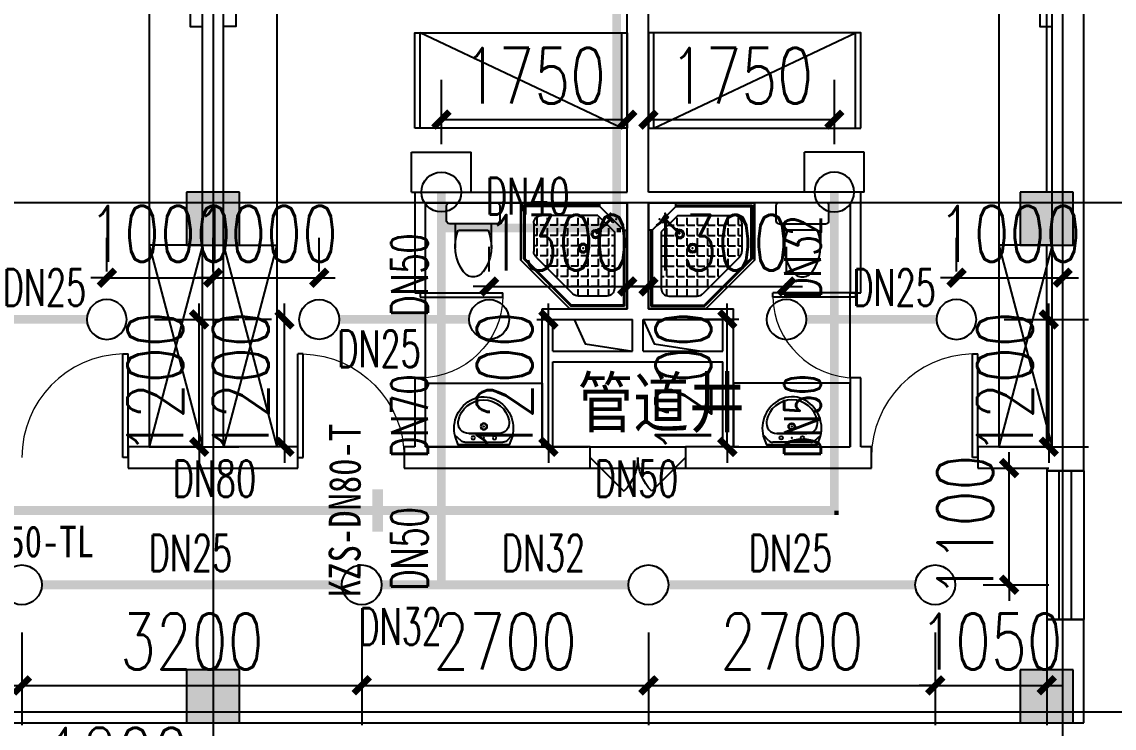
# Model space of a CAD drawing. Extents: x 0 to 2838408, y -923048 to 203859.
# Drawn here: x 2778163 to 2788448, y -481008 to -474355 of the extents above; entities that cross this region are included whole.
import ezdxf
from ezdxf.enums import TextEntityAlignment as Align

# ---------------------------------------------------------------- set-up
doc = ezdxf.new("R2010")
doc.units = 0
doc.header["$LTSCALE"] = 1000
for name, color, linetype in [('A-Fixt', 81, 'Continuous'), ('CLAYER', 7, 'Continuous'), ('COLUMN', 9, 'Continuous'), ('DIM_喷淋', 3, 'Continuous'), ('DOOR_FIRE', 4, 'Continuous'), ('DOTE', 8, 'Continuous'), ('EQUIP_喷头', 7, 'Continuous'), ('fur', 253, 'Continuous'), ('PIPE-喷淋', 6, 'Continuous'), ('PUB_HATCH', 8, 'Continuous'), ('TEXT_喷淋', 7, 'Continuous'), ('TWT_DIM', 3, 'Continuous'), ('WALL', 9, 'Continuous'), ('WINDOW', 4, 'Continuous'), ('XREF', 8, 'Continuous'), ('抗震支吊架', 2, 'Continuous'), ('洁具', 213, 'Continuous'), ('配景', 3, 'Continuous')]:
    doc.layers.add(name, color=color, linetype=linetype)
doc.styles.add('_TCH_DIM_T3', font='SIMPLEX', dxfattribs={"width": 0.75, "bigfont": 'HZTXT'})
doc.styles.add('_TWT_PIPEDN', font='SIMPLEX', dxfattribs={"width": 0.8, "height": 2.3, "bigfont": 'HZTXT'})
doc.styles.add('kzcad', font='', dxfattribs={"width": 0.8})
doc.styles.get("Standard").update_dxf_attribs({"font": 'geniso.shx', "bigfont": 'hztxt.shx'})
doc.styles.get('kzcad').set_extended_font_data('SimSun')
doc.dimstyles.new('_TWT_ARCH&&150', dxfattribs={"dimtxt": 525, "dimasz": 150, "dimexe": 375, "dimexo": 450, "dimgap": 150, "dimtad": 1, "dimdec": 0, "dimzin": 0, "dimdsep": 46, "dimtxsty": '_TCH_DIM_T3', "dimblk": 'ARCHTICK', "dimcen": 0.09, "dimclrt": 7, "dimazin": 2, "dimtfac": 1, "dimtdec": 0, "dimtix": 1, "dimtmove": 2, "dimatfit": 3, "dimfxl": 1, "dimtolj": 1, "dimtzin": 0, "dimarcsym": 0})

# ---------------------------------------------------------------- blocks, each defined once
blk = doc.blocks.new('1F平面-CAD导入_dwg_Drawing4_t3_dwg_$plan$00001613-474159-1F-927810-1F')
at = {"layer": '洁具'}
for p, q in [((-30, 250), (-170, 250)), ((-200, 170), (-430, 170)), ((-260, -140), (-260, 140)), ((-200, -170), (-200, -220)), ((-170, -250), (-30, -250))]:
    blk.add_line(p, q, dxfattribs=at)
for points in [[(-200, 220), (-200, 170), (-200, -170), (-430, -170)], [(0, -220), (0, 220)]]:
    blk.add_lwpolyline(points, dxfattribs=at)
for centre, radius, start, end in [((-170, 220), 30, 90, 180), ((-30, 220), 30, 0, 90), ((-413, -227), 398, 67.4505, 126.6381), ((-590, 0), 110, 123.4509, 236.5491), ((-413, 227), 398, 233.3619, 292.5495), ((-170, -220), 30, 180, 270), ((-30, -220), 30, 270, 0)]:
    blk.add_arc(centre, radius, start, end, dxfattribs=at)
blk = doc.blocks.new('$lvtry$00000169')
at = {"color": 0}
for p, q in [((259, -36), (259, 0)), ((259, -36), (36, -259)), ((259, -24), (976, -24)), ((259, -36), (964, -36)), ((964, -36), (976, -24)), ((964, -36), (964, -525)), ((976, -24), (976, -530)), ((276, -120), (120, -276)), ((144, -151), (291, -298)), ((151, -144), (298, -291)), ((270, -213), (270, -143)), ((276, -120), (808, -120)), ((366, -213), (366, -143)), ((462, -213), (462, -143)), ((558, -213), (558, -143)), ((655, -213), (655, -143)), ((751, -213), (751, -143)), ((847, -213), (847, -143)), ((880, -192), (880, -460)), ((36, -259), (0, -259)), ((24, -259), (24, -976)), ((36, -259), (36, -964)), ((120, -276), (120, -808)), ((173, -309), (173, -239)), ((183, -213), (205, -213)), ((220, -213), (243, -213)), ((270, -213), (340, -213)), ((270, -263), (270, -239)), ((366, -213), (436, -213)), ((366, -309), (366, -239)), ((462, -213), (532, -213)), ((462, -309), (462, -239)), ((558, -213), (628, -213)), ((558, -309), (558, -239)), ((655, -213), (725, -213)), ((655, -309), (655, -239)), ((751, -213), (821, -213)), ((751, -309), (751, -239)), ((847, -213), (880, -213)), ((847, -309), (847, -239)), ((120, -309), (147, -309)), ((120, -405), (147, -405)), ((173, -309), (243, -309)), ((173, -405), (173, -335)), ((173, -405), (243, -405)), ((270, -405), (270, -335)), ((270, -405), (340, -405)), ((334, -309), (340, -309)), ((366, -309), (436, -309)), ((366, -405), (366, -335)), ((366, -405), (379, -405)), ((462, -309), (532, -309)), ((462, -405), (462, -335)), ((462, -405), (532, -405)), ((558, -309), (628, -309)), ((558, -405), (558, -335)), ((558, -405), (628, -405)), ((655, -309), (725, -309)), ((655, -405), (655, -335)), ((655, -405), (725, -405)), ((751, -309), (821, -309)), ((751, -405), (751, -335)), ((751, -405), (821, -405)), ((847, -309), (880, -309)), ((847, -405), (847, -335)), ((847, -405), (880, -405)), ((120, -501), (147, -501)), ((173, -501), (173, -431)), ((173, -501), (243, -501)), ((270, -501), (270, -431)), ((270, -501), (340, -501)), ((366, -501), (366, -431)), ((366, -501), (436, -501)), ((462, -501), (462, -431)), ((462, -501), (532, -501)), ((859, -511), (511, -859)), ((558, -501), (558, -431)), ((558, -501), (628, -501)), ((655, -501), (655, -431)), ((655, -501), (725, -501)), ((751, -501), (751, -431)), ((751, -501), (821, -501)), ((847, -501), (847, -431)), ((847, -501), (867, -501)), ((120, -598), (147, -598)), ((173, -598), (173, -528)), ((173, -598), (243, -598)), ((270, -598), (270, -528)), ((270, -598), (340, -598)), ((366, -598), (366, -528)), ((366, -598), (436, -598)), ((462, -598), (462, -528)), ((462, -598), (532, -598)), ((964, -525), (525, -964)), ((976, -530), (530, -976)), ((558, -598), (558, -528)), ((558, -598), (628, -598)), ((655, -598), (655, -528)), ((655, -598), (725, -598)), ((751, -598), (751, -528)), ((751, -598), (773, -598)), ((964, -525), (976, -530)), ((120, -694), (147, -694)), ((173, -694), (173, -624)), ((173, -694), (243, -694)), ((270, -694), (270, -624)), ((270, -694), (340, -694)), ((366, -694), (366, -624)), ((366, -694), (436, -694)), ((462, -694), (462, -624)), ((462, -694), (532, -694)), ((558, -694), (558, -624)), ((558, -694), (628, -694)), ((655, -694), (655, -624)), ((655, -694), (676, -694)), ((120, -790), (147, -790)), ((173, -790), (173, -720)), ((173, -790), (243, -790)), ((173, -878), (173, -816)), ((270, -790), (270, -720)), ((270, -790), (340, -790)), ((270, -880), (270, -816)), ((366, -790), (366, -720)), ((366, -790), (436, -790)), ((366, -880), (366, -816)), ((462, -790), (462, -720)), ((462, -790), (532, -790)), ((462, -880), (462, -816)), ((558, -790), (558, -720)), ((558, -790), (580, -790)), ((192, -880), (460, -880)), ((36, -964), (24, -976)), ((24, -976), (530, -976)), ((36, -964), (525, -964)), ((525, -964), (530, -976))]:
    blk.add_line(p, q, dxfattribs=at)
blk.add_lwpolyline([(0, 0), (0, -1000), (540, -1000), (1000, -540), (1000, 0)], close=True)
for points in [[(0, 0), (0, -1000)], [(0, 0), (1000, 0)], [(1000, 0), (1000, -540)], [(136, -190), (148, -178), (132, -162), (121, -174)], [(190, -136), (178, -148), (162, -132), (174, -121)], [(1000, -540), (540, -1000)], [(0, -1000), (540, -1000)]]:
    blk.add_lwpolyline(points, close=True, dxfattribs=at)
for radius in [43.8, 31.1]:
    blk.add_circle((416, -428), radius, dxfattribs=at)
for centre, radius, start, end in [((808, -192), 72, 0, 90), ((296, -296), 40.6, 142.583, 128.4197), ((296, -296), 28.6, 145.828, 125.6599), ((808, -460), 72, 315, 0), ((192, -808), 72, 180, 270), ((460, -808), 72, 270, 315)]:
    blk.add_arc(centre, radius, start, end, dxfattribs=at)
for p in [(156, -102, 0), (103, -156, 0), (416, -428, 0)]:
    blk.add_point(p, dxfattribs=at)
blk = doc.blocks.new('$lvtry$00000178')
at = {"color": 0}
for p, q in [((-238, 0), (238, 0)), ((-214, -36), (-272, -91)), ((-180, -23), (180, -23)), ((216, -37), (268, -91)), ((-142, -105), (140, -105)), ((140, -105), (-142, -105))]:
    blk.add_line(p, q, dxfattribs=at)
blk.add_lwpolyline([(-104, -430, 0.224698), (110, -425, 0.348046), (269, -79), (239, 0), (-241, 0), (-271, -79, 0.356844)], format="xyb", close=True, dxfattribs=at)
for centre, radius in [((-100, -65), 16.3), ((100, -65), 16.3), ((1, -172), 31.6)]:
    blk.add_circle(centre, radius, dxfattribs=at)
at = {"color": 0, "lineweight": 13}
blk.add_circle((1, -172), 23, dxfattribs=at)
at = {"color": 0}
for centre, radius, start, end in [((-180, -73), 50, 90, 133.181), ((180, -73), 50, 44.5607, 90), ((-142, -205), 100, 90, 190.5602), ((140, -205), 100, 349.4398, 90), ((-1, -179), 243, 190.5602, 349.4398)]:
    blk.add_arc(centre, radius, start, end, dxfattribs=at)
for p in [(0, -65), (1, -172)]:
    blk.add_point(p, dxfattribs=at)
blk = doc.blocks.new('A$C70365C93')
at = {"layer": '洁具'}
blk.add_lwpolyline([(-1900, 2300), (-1900, 1700), (-800, 1700), (-800, 2300)], close=True, dxfattribs=at)
blk.add_blockref('$lvtry$00000178', (-1350, 2280), dxfattribs=at)
at = {"layer": '洁具', "rotation": 180}
blk.add_blockref('$lvtry$00000169', (0, 0), dxfattribs=at)
at = {"layer": '洁具', "extrusion": (0, 0, -1), "xscale": -1, "zscale": -1, "rotation": 90}
blk.add_blockref('1F平面-CAD导入_dwg_Drawing4_t3_dwg_$plan$00001613-474159-1F-927810-1F', (1450, 0), dxfattribs=at)
blk = doc.blocks.new('单人床')
at = {"layer": 'A-Fixt'}
for p, q in [((47774, 13973), (48674, 13973)), ((47774, 12073), (48674, 13973)), ((47774, 12073), (48674, 12073))]:
    blk.add_line(p, q, dxfattribs=at)
blk.add_lwpolyline([(47774, 14023), (48674, 14023), (48674, 12023), (47774, 12023), (47774, 14023)], dxfattribs=at)
blk = doc.blocks.new('CH_AP01')
for p, q in [((-311, 17), (-275, 0)), ((-275, 0), (275, 0)), ((275, 0), (311, 17))]:
    blk.add_line(p, q)
for centre, radius, start, end in [((0, -579), 1213, 74.7104, 105.2896), ((-307, 555), 37.8, 100.1859, 202.8359), ((-1658, 202), 1360, 352.1659, 14.4283), ((-824, 250), 563, 335.5038, 31.0903), ((0, -579), 1173, 75.0287, 104.9713), ((0, -1278), 1857, 80.611, 99.389), ((-824, 250), 603, 335.5038, 30.2691), ((824, 250), 603, 149.7309, 204.4962), ((824, 250), 563, 148.9097, 204.4962), ((1658, 202), 1360, 165.5717, 187.8341), ((307, 555), 37.8, 337.1641, 79.8141), ((0, -579), 1093, 75.8767, 104.1233)]:
    blk.add_arc(centre, radius, start, end)
blk = doc.blocks.new('A$C61295E98')
at = {"color": 3}
for p, q in [((544, 598), (0, 598)), ((0, 598), (0, 0)), ((161, 598), (161, 0)), ((170, 0), (170, 598)), ((603, 572), (603, 26)), ((624, 518), (624, 80)), ((544, 0), (0, 0))]:
    blk.add_line(p, q, dxfattribs=at)
for points in [[(82, 540), (75, 540), (75, 577), (82, 577)], [(82, 453), (75, 453), (75, 490), (82, 490)], [(82, 353), (75, 353), (75, 389), (82, 389)]]:
    blk.add_lwpolyline(points, close=True, dxfattribs=at)
for centre in [(74, 250), (74, 164), (74, 71)]:
    blk.add_circle(centre, 15.7, dxfattribs=at)
for centre, start, end in [((544, 518), 360, 90), ((544, 80), 270, 0)]:
    blk.add_arc(centre, 80, start, end, dxfattribs=at)
blk = doc.blocks.new('宿舍')
at = {"layer": 'A-Fixt'}
for p, q in [((47854, 13802), (48354, 15702)), ((48354, 13802), (47854, 15702)), ((47854, 13802), (48354, 13802))]:
    blk.add_line(p, q, dxfattribs=at)
for points in [[(47854, 8602), (48354, 8602), (48354, 15702), (47854, 15702)], [(47854, 10676), (47970, 10676), (47970, 11743), (47854, 11743)]]:
    blk.add_lwpolyline(points, close=True, dxfattribs=at)
at = {"xscale": -1, "rotation": 90}
for p in [(63677, 60475), (63677, 58775)]:
    blk.add_blockref('单人床', p, dxfattribs=at)
at = {"layer": 'A-Fixt', "xscale": -1, "rotation": 180}
for p in [(50002, 9140), (51117, 9140)]:
    blk.add_blockref('CH_AP01', p, dxfattribs=at)
at = {"layer": '配景', "color": 252}
blk.add_blockref('A$C61295E98', (47854, 7097), dxfattribs=at)
blk = doc.blocks.new('$DorLib2D$00000116')
at = {"color": 0}
for p, q in [((-0.5, 0), (-0.146, 0.354)), ((0.5, 0), (0.146, 0.354))]:
    blk.add_line(p, q, dxfattribs=at)
for centre, start, end in [((-0.5, 0), 0, 45), ((0.5, 0), 135, 180)]:
    blk.add_arc(centre, 0.5, start, end, dxfattribs=at)
blk = doc.blocks.new('$DorLib2D$00000001')
for p, q in [((0.45, 0.975), (0.5, 0.975)), ((0.45, 0), (0.45, 0.975)), ((0.5, 0), (0.5, 0.975)), ((0.5, 0), (0.45, 0))]:
    blk.add_line(p, q)
at = {"lineweight": 13}
blk.add_arc((0.475, 0), 0.975, 91.4693, 180, dxfattribs=at)
blk = doc.blocks.new('$WINLIB2D$00000001')
at = {"color": 0}
for points in [[(-0.5, 0.5), (-0.5, -0.5)], [(-0.5, 0.5), (0.5, 0.5)], [(0.5, -0.5), (0.5, 0.5)], [(0.5, 0.1667), (-0.5, 0.1667)], [(0.5, -0.1667), (-0.5, -0.1667)], [(-0.5, -0.5), (0.5, -0.5)]]:
    blk.add_lwpolyline(points, dxfattribs=at)
blk = doc.blocks.new('3F1')
at = {"layer": 'PUB_HATCH'}
for points in [[(2443666.7, -475958.3), (2443666.7, -476458.3), (2444166.7, -476458.3), (2444166.7, -475958.3)], [(2451516.7, -475958.3), (2451516.7, -476458.3), (2452016.7, -476458.3), (2452016.7, -475958.3)], [(2443666.7, -480458.3), (2443666.7, -480958.3), (2444166.7, -480958.3), (2444166.7, -480458.3)], [(2451516.7, -480458.3), (2451516.7, -480958.3), (2452016.7, -480958.3), (2452016.7, -480458.3)]]:
    blk.add_hatch(color=256, dxfattribs=at).paths.add_polyline_path(points)
for points in [[(2447316.7, -477158.3), (2447420.3, -477388.5), (2447866.7, -477458.3)], [(2447966.7, -477158.3), (2448070.3, -477388.5), (2448516.7, -477458.3)]]:
    blk.add_lwpolyline(points)
at = {"layer": 'COLUMN'}
for p, q in [((2443666.7, -475958.3), (2443666.7, -476458.3)), ((2444166.7, -475958.3), (2443666.7, -475958.3)), ((2444166.7, -476458.3), (2444166.7, -475958.3)), ((2451516.7, -475958.3), (2451516.7, -476458.3)), ((2452016.7, -475958.3), (2451516.7, -475958.3)), ((2452016.7, -476458.3), (2452016.7, -475958.3)), ((2443666.7, -476458.3), (2444166.7, -476458.3)), ((2451516.7, -476458.3), (2452016.7, -476458.3)), ((2443666.7, -480458.3), (2443666.7, -480958.3)), ((2444166.7, -480458.3), (2443666.7, -480458.3)), ((2444166.7, -480958.3), (2444166.7, -480458.3)), ((2451516.7, -480458.3), (2451516.7, -480958.3)), ((2452016.7, -480458.3), (2451516.7, -480458.3)), ((2452016.7, -480958.3), (2452016.7, -480458.3)), ((2443666.7, -480958.3), (2444166.7, -480958.3)), ((2451516.7, -480958.3), (2452016.7, -480958.3))]:
    blk.add_line(p, q, dxfattribs=at)
at = {"layer": 'DOOR_FIRE'}
for p, q in [((2447466.7, -478358.3), (2448366.7, -478358.3)), ((2447466.7, -478558.3), (2448366.7, -478558.3))]:
    blk.add_line(p, q, dxfattribs=at)
at = {"layer": 'DOTE'}
for p, q in [((2443916.7, -467258.3), (2443916.7, -550458.3)), ((2451916.7, -467258.3), (2451916.7, -550458.3)), ((2453916.7, -476058.3), (2343216.7, -476058.3)), ((2453916.7, -480858.3), (2343216.7, -480858.3))]:
    blk.add_line(p, q, dxfattribs=at)
at = {"layer": 'fur'}
blk.add_line((2440116.7, -480958.3), (2451516.7, -480958.3), dxfattribs=at)
at = {"layer": 'WALL'}
for p, q in [((2452116.7, -476208.3), (2452116.7, -470858.3)), ((2447816.7, -475958.3), (2447816.7, -471008.3)), ((2448016.7, -475958.3), (2448016.7, -471008.3)), ((2443816.7, -475958.3), (2443816.7, -471258.3)), ((2444016.7, -475958.3), (2444016.7, -471258.3)), ((2451766.7, -475958.3), (2451766.7, -471258.3)), ((2445816.7, -475958.3), (2447816.7, -475958.3)), ((2445816.7, -475958.3), (2445816.7, -476908.3)), ((2450016.7, -475958.3), (2448016.7, -475958.3)), ((2450016.7, -476908.3), (2450016.7, -475958.3)), ((2445916.7, -476058.3), (2447816.7, -476058.3)), ((2445916.7, -476908.3), (2445916.7, -476058.3)), ((2447816.7, -477058.3), (2447816.7, -476058.3)), ((2448016.7, -477058.3), (2448016.7, -476058.3)), ((2449916.7, -476058.3), (2448016.7, -476058.3)), ((2449916.7, -476058.3), (2449916.7, -476908.3)), ((2452116.7, -478458.3), (2452116.7, -476208.3)), ((2443816.7, -478358.3), (2443816.7, -476458.3)), ((2444016.7, -478358.3), (2444016.7, -476458.3)), ((2451766.7, -478358.3), (2451766.7, -476458.3)), ((2445816.7, -476908.3), (2445916.7, -476908.3)), ((2449916.7, -476908.3), (2450016.7, -476908.3)), ((2447016.7, -477058.3), (2447816.7, -477058.3)), ((2447016.7, -477558.3), (2447016.7, -477058.3)), ((2448016.7, -477058.3), (2448816.7, -477058.3)), ((2448816.7, -477558.3), (2448816.7, -477058.3)), ((2447116.7, -477158.3), (2447866.7, -477158.3)), ((2447116.7, -477458.3), (2447116.7, -477158.3)), ((2447866.7, -477458.3), (2447866.7, -477158.3)), ((2447966.7, -477158.3), (2448716.7, -477158.3)), ((2447966.7, -477458.3), (2447966.7, -477158.3)), ((2448716.7, -477458.3), (2448716.7, -477158.3)), ((2447116.7, -477458.3), (2447866.7, -477458.3)), ((2447966.7, -477458.3), (2448716.7, -477458.3)), ((2447016.7, -478358.3), (2447016.7, -477558.3)), ((2447116.7, -477558.3), (2447916.7, -477558.3)), ((2447116.7, -478358.3), (2447116.7, -477558.3)), ((2447916.7, -477558.3), (2448716.7, -477558.3)), ((2448716.7, -478358.3), (2448716.7, -477558.3)), ((2448816.7, -478358.3), (2448816.7, -477558.3)), ((2445916.7, -477708.3), (2445816.7, -477708.3)), ((2445816.7, -477708.3), (2445816.7, -478358.3)), ((2445916.7, -478358.3), (2445916.7, -477708.3)), ((2450016.7, -477708.3), (2449916.7, -477708.3)), ((2449916.7, -477708.3), (2449916.7, -478358.3)), ((2450016.7, -478358.3), (2450016.7, -477708.3)), ((2443816.7, -478358.3), (2443116.7, -478358.3)), ((2443116.7, -478358.3), (2443116.7, -478558.3)), ((2444716.7, -478358.3), (2444016.7, -478358.3)), ((2444716.7, -478558.3), (2444716.7, -478358.3)), ((2445816.7, -478358.3), (2445716.7, -478358.3)), ((2445716.7, -478358.3), (2445716.7, -478558.3)), ((2445916.7, -478358.3), (2447016.7, -478358.3)), ((2447466.7, -478358.3), (2447116.7, -478358.3)), ((2447466.7, -478558.3), (2447466.7, -478358.3)), ((2448716.7, -478358.3), (2448366.7, -478358.3)), ((2448366.7, -478358.3), (2448366.7, -478558.3)), ((2448816.7, -478358.3), (2449916.7, -478358.3)), ((2450116.7, -478358.3), (2450016.7, -478358.3)), ((2450116.7, -478558.3), (2450116.7, -478358.3)), ((2451766.7, -478358.3), (2451116.7, -478358.3)), ((2451116.7, -478358.3), (2451116.7, -478558.3)), ((2452116.7, -478583.3), (2452116.7, -478458.3)), ((2443116.7, -478558.3), (2443916.7, -478558.3)), ((2443916.7, -478558.3), (2444716.7, -478558.3)), ((2445716.7, -478558.3), (2445816.7, -478558.3)), ((2445816.7, -478558.3), (2447016.7, -478558.3)), ((2447016.7, -478558.3), (2447466.7, -478558.3)), ((2448366.7, -478558.3), (2448816.7, -478558.3)), ((2448816.7, -478558.3), (2450016.7, -478558.3)), ((2450016.7, -478558.3), (2450116.7, -478558.3)), ((2451116.7, -478558.3), (2451766.7, -478558.3)), ((2451766.7, -478558.3), (2451766.7, -478583.3)), ((2451766.7, -478583.3), (2452116.7, -478583.3)), ((2452116.7, -479983.3), (2451766.7, -479983.3)), ((2451766.7, -479983.3), (2451766.7, -480458.3)), ((2452116.7, -480958.3), (2452116.7, -479983.3)), ((2452016.7, -480958.3), (2452116.7, -480958.3))]:
    blk.add_line(p, q, dxfattribs=at)
at = {"layer": 'WINDOW'}
for p, q in [((2445916.7, -477708.3), (2445916.7, -476908.3)), ((2449916.7, -477708.3), (2449916.7, -476908.3))]:
    blk.add_line(p, q, dxfattribs=at)
at = {"rotation": 180}
for name, p in [('宿舍', (2491670.6, -462656.6)), ('宿舍', (2499670.6, -462656.6)), ('A$C70365C93', (2448016.7, -476058.3))]:
    blk.add_blockref(name, p, dxfattribs=at)
at = {"xscale": -1, "rotation": 180}
for name, p in [('宿舍', (2396162.9, -462656.6)), ('A$C70365C93', (2447816.7, -476058.3))]:
    blk.add_blockref(name, p, dxfattribs=at)
at = {"layer": 'DOOR_FIRE', "xscale": 900, "yscale": -900, "zscale": 200}
blk.add_blockref('$DorLib2D$00000116', (2447916.7, -478458.3), dxfattribs=at)
at = {"layer": 'WINDOW'}
for name, p, xscale, yscale, zscale, rotation in [('$DorLib2D$00000001', (2445866.7, -477308.3), 800, -800, 800, 90), ('$DorLib2D$00000001', (2449966.7, -477308.3), 800, 800, 800, 90), ('$WINLIB2D$00000001', (2451941.7, -479283.3), -1400, -350, -1400, 90.00000000000529)]:
    blk.add_blockref(name, p, dxfattribs=dict(at, xscale=xscale, yscale=yscale, zscale=zscale, rotation=rotation))
at = {"layer": 'WINDOW', "yscale": 1000}
for p, xscale, zscale in [((2442616.7, -478458.3), 1000, 1000), ((2445216.7, -478458.3), -1000, -1000), ((2450616.7, -478458.3), 1000, 1000)]:
    blk.add_blockref('$DorLib2D$00000001', p, dxfattribs=dict(at, xscale=xscale, zscale=zscale))
at = {"layer": 'CLAYER'}
blk.add_text('管道井', height=525, dxfattribs=at).set_placement((2447349.1, -478221.3))
blk = doc.blocks.new('_ArchTick')
at = {"color": 0, "linetype": 'ByBlock', "const_width": 0.4}
blk.add_lwpolyline([(-0.5, -0.5), (0.5, 0.5)], dxfattribs=at)
blk = doc.blocks.new('*D2315')
at = {"layer": 'Defpoints', "color": 0, "linetype": 'ByBlock', "transparency": 16777216}
for p in [(2779963, -476765), (2778963, -477158), (2779963, -477158)]:
    blk.add_point(p, dxfattribs=at)
at = {"layer": 'TWT_DIM', "color": 0, "linetype": 'ByBlock', "lineweight": -2, "transparency": 16777216}
for p, q in [((2778963, -476708), (2778963, -476390)), ((2779963, -476708), (2779963, -476390)), ((2778963, -476765), (2778813, -476765)), ((2778963, -476765), (2779963, -476765)), ((2779963, -476765), (2780113, -476765))]:
    blk.add_line(p, q, dxfattribs=at)
at = {"layer": 'TWT_DIM', "color": 0, "linetype": 'ByBlock', "lineweight": -2, "transparency": 16777216, "xscale": 150, "yscale": 150, "zscale": 150}
blk.add_blockref('_ArchTick', (2778963, -476765), dxfattribs=at)
at = {"layer": 'TWT_DIM', "color": 0, "linetype": 'ByBlock', "lineweight": -2, "transparency": 16777216, "xscale": 150, "yscale": 150, "zscale": 150, "rotation": 180}
blk.add_blockref('_ArchTick', (2779963, -476765), dxfattribs=at)
at = {"layer": 'TWT_DIM', "color": 7, "linetype": 'ByBlock', "transparency": 16777216, "insert": (2779463, -476352), "char_height": 525, "attachment_point": 5, "style": '_TCH_DIM_T3'}
blk.add_mtext('\\A1;1000', dxfattribs=at)
blk = doc.blocks.new('*D2317')
at = {"layer": 'Defpoints', "color": 0, "linetype": 'ByBlock', "transparency": 16777216}
for p in [(2778963, -477158), (2779832, -477158), (2778963, -478358)]:
    blk.add_point(p, dxfattribs=at)
at = {"layer": 'TWT_DIM', "color": 0, "linetype": 'ByBlock', "lineweight": -2, "transparency": 16777216}
for p, q in [((2779832, -477158), (2779832, -477008)), ((2779413, -477158), (2780207, -477158)), ((2779832, -478358), (2779832, -477158)), ((2779413, -478358), (2780207, -478358)), ((2779832, -478358), (2779832, -478508))]:
    blk.add_line(p, q, dxfattribs=at)
at = {"layer": 'TWT_DIM', "color": 0, "linetype": 'ByBlock', "lineweight": -2, "transparency": 16777216, "xscale": 150, "yscale": 150, "zscale": 150}
for p, rotation in [((2779832, -477158), 270), ((2779832, -478358), 90)]:
    blk.add_blockref('_ArchTick', p, dxfattribs=dict(at, rotation=rotation))
at = {"layer": 'TWT_DIM', "color": 7, "linetype": 'ByBlock', "transparency": 16777216, "insert": (2779419, -477758), "char_height": 525, "attachment_point": 5, "rotation": 90, "style": '_TCH_DIM_T3'}
blk.add_mtext('\\A1;1200', dxfattribs=at)
blk = doc.blocks.new('*D2327')
at = {"layer": 'Defpoints', "color": 0, "linetype": 'ByBlock', "transparency": 16777216}
for p in [(2785363, -476848), (2784063, -477158), (2785363, -477158)]:
    blk.add_point(p, dxfattribs=at)
at = {"layer": 'TWT_DIM', "color": 0, "linetype": 'ByBlock', "lineweight": -2, "transparency": 16777216}
for p, q in [((2784063, -476708), (2784063, -476473)), ((2785363, -476708), (2785363, -476473)), ((2784063, -476848), (2783913, -476848)), ((2784063, -476848), (2785363, -476848)), ((2785363, -476848), (2785513, -476848))]:
    blk.add_line(p, q, dxfattribs=at)
at = {"layer": 'TWT_DIM', "color": 0, "linetype": 'ByBlock', "lineweight": -2, "transparency": 16777216, "xscale": 150, "yscale": 150, "zscale": 150}
blk.add_blockref('_ArchTick', (2784063, -476848), dxfattribs=at)
at = {"layer": 'TWT_DIM', "color": 0, "linetype": 'ByBlock', "lineweight": -2, "transparency": 16777216, "xscale": 150, "yscale": 150, "zscale": 150, "rotation": 180}
blk.add_blockref('_ArchTick', (2785363, -476848), dxfattribs=at)
at = {"layer": 'TWT_DIM', "color": 7, "linetype": 'ByBlock', "transparency": 16777216, "insert": (2784713, -476436), "char_height": 525, "attachment_point": 5, "style": '_TCH_DIM_T3'}
blk.add_mtext('\\A1;1300', dxfattribs=at)
blk = doc.blocks.new('*D2328')
at = {"layer": 'Defpoints', "color": 0, "linetype": 'ByBlock', "transparency": 16777216}
for p in [(2783863, -476848), (2782563, -477158), (2783863, -477158)]:
    blk.add_point(p, dxfattribs=at)
at = {"layer": 'TWT_DIM', "color": 0, "linetype": 'ByBlock', "lineweight": -2, "transparency": 16777216}
for p, q in [((2782563, -476708), (2782563, -476473)), ((2783863, -476708), (2783863, -476473)), ((2782563, -476848), (2782413, -476848)), ((2782563, -476848), (2783863, -476848)), ((2783863, -476848), (2784013, -476848))]:
    blk.add_line(p, q, dxfattribs=at)
at = {"layer": 'TWT_DIM', "color": 0, "linetype": 'ByBlock', "lineweight": -2, "transparency": 16777216, "xscale": 150, "yscale": 150, "zscale": 150}
blk.add_blockref('_ArchTick', (2782563, -476848), dxfattribs=at)
at = {"layer": 'TWT_DIM', "color": 0, "linetype": 'ByBlock', "lineweight": -2, "transparency": 16777216, "xscale": 150, "yscale": 150, "zscale": 150, "rotation": 180}
blk.add_blockref('_ArchTick', (2783863, -476848), dxfattribs=at)
at = {"layer": 'TWT_DIM', "color": 7, "linetype": 'ByBlock', "transparency": 16777216, "insert": (2783213, -476436), "char_height": 525, "attachment_point": 5, "style": '_TCH_DIM_T3'}
blk.add_mtext('\\A1;1300', dxfattribs=at)
blk = doc.blocks.new('*D2331')
at = {"layer": 'Defpoints', "color": 0, "linetype": 'ByBlock', "transparency": 16777216}
for p in [(2785813, -475276), (2784063, -475958), (2785813, -475958)]:
    blk.add_point(p, dxfattribs=at)
at = {"layer": 'TWT_DIM', "color": 0, "linetype": 'ByBlock', "lineweight": -2, "transparency": 16777216}
for p, q in [((2784063, -475508), (2784063, -474901)), ((2785813, -475508), (2785813, -474901)), ((2784063, -475276), (2785813, -475276))]:
    blk.add_line(p, q, dxfattribs=at)
at = {"layer": 'TWT_DIM', "color": 0, "linetype": 'ByBlock', "lineweight": -2, "transparency": 16777216, "xscale": 150, "yscale": 150, "zscale": 150, "rotation": 180}
blk.add_blockref('_ArchTick', (2784063, -475276), dxfattribs=at)
at = {"layer": 'TWT_DIM', "color": 0, "linetype": 'ByBlock', "lineweight": -2, "transparency": 16777216, "xscale": 150, "yscale": 150, "zscale": 150}
blk.add_blockref('_ArchTick', (2785813, -475276), dxfattribs=at)
at = {"layer": 'TWT_DIM', "color": 7, "linetype": 'ByBlock', "transparency": 16777216, "insert": (2784938, -474863), "char_height": 525, "attachment_point": 5, "style": '_TCH_DIM_T3'}
blk.add_mtext('\\A1;1750', dxfattribs=at)
blk = doc.blocks.new('*D2332')
at = {"layer": 'Defpoints', "color": 0, "linetype": 'ByBlock', "transparency": 16777216}
for p in [(2787963, -476765), (2786963, -477158), (2787963, -477158)]:
    blk.add_point(p, dxfattribs=at)
at = {"layer": 'TWT_DIM', "color": 0, "linetype": 'ByBlock', "lineweight": -2, "transparency": 16777216}
for p, q in [((2786963, -476708), (2786963, -476390)), ((2787963, -476708), (2787963, -476390)), ((2786963, -476765), (2786813, -476765)), ((2786963, -476765), (2787963, -476765)), ((2787963, -476765), (2788113, -476765))]:
    blk.add_line(p, q, dxfattribs=at)
at = {"layer": 'TWT_DIM', "color": 0, "linetype": 'ByBlock', "lineweight": -2, "transparency": 16777216, "xscale": 150, "yscale": 150, "zscale": 150}
blk.add_blockref('_ArchTick', (2786963, -476765), dxfattribs=at)
at = {"layer": 'TWT_DIM', "color": 0, "linetype": 'ByBlock', "lineweight": -2, "transparency": 16777216, "xscale": 150, "yscale": 150, "zscale": 150, "rotation": 180}
blk.add_blockref('_ArchTick', (2787963, -476765), dxfattribs=at)
at = {"layer": 'TWT_DIM', "color": 7, "linetype": 'ByBlock', "transparency": 16777216, "insert": (2787463, -476352), "char_height": 525, "attachment_point": 5, "style": '_TCH_DIM_T3'}
blk.add_mtext('\\A1;1000', dxfattribs=at)
blk = doc.blocks.new('*D2333')
at = {"layer": 'Defpoints', "color": 0, "linetype": 'ByBlock', "transparency": 16777216}
for p in [(2784805, -477158), (2785363, -477158), (2785363, -478358)]:
    blk.add_point(p, dxfattribs=at)
at = {"layer": 'TWT_DIM', "color": 0, "linetype": 'ByBlock', "lineweight": -2, "transparency": 16777216}
for p, q in [((2784805, -477158), (2784805, -477008)), ((2784913, -477158), (2784430, -477158)), ((2784805, -478358), (2784805, -477158)), ((2784913, -478358), (2784430, -478358)), ((2784805, -478358), (2784805, -478508))]:
    blk.add_line(p, q, dxfattribs=at)
at = {"layer": 'TWT_DIM', "color": 0, "linetype": 'ByBlock', "lineweight": -2, "transparency": 16777216, "xscale": 150, "yscale": 150, "zscale": 150}
for p, rotation in [((2784805, -477158), 270), ((2784805, -478358), 90)]:
    blk.add_blockref('_ArchTick', p, dxfattribs=dict(at, rotation=rotation))
at = {"layer": 'TWT_DIM', "color": 7, "linetype": 'ByBlock', "transparency": 16777216, "insert": (2784392, -477758), "char_height": 525, "attachment_point": 5, "rotation": 90, "style": '_TCH_DIM_T3'}
blk.add_mtext('\\A1;1200', dxfattribs=at)
blk = doc.blocks.new('*D2334')
at = {"layer": 'Defpoints', "color": 0, "linetype": 'ByBlock', "transparency": 16777216}
for p in [(2786963, -477158), (2787832, -477158), (2786963, -478358)]:
    blk.add_point(p, dxfattribs=at)
at = {"layer": 'TWT_DIM', "color": 0, "linetype": 'ByBlock', "lineweight": -2, "transparency": 16777216}
for p, q in [((2787832, -477158), (2787832, -477008)), ((2787413, -477158), (2788207, -477158)), ((2787832, -478358), (2787832, -477158)), ((2787413, -478358), (2788207, -478358)), ((2787832, -478358), (2787832, -478508))]:
    blk.add_line(p, q, dxfattribs=at)
at = {"layer": 'TWT_DIM', "color": 0, "linetype": 'ByBlock', "lineweight": -2, "transparency": 16777216, "xscale": 150, "yscale": 150, "zscale": 150}
for p, rotation in [((2787832, -477158), 270), ((2787832, -478358), 90)]:
    blk.add_blockref('_ArchTick', p, dxfattribs=dict(at, rotation=rotation))
at = {"layer": 'TWT_DIM', "color": 7, "linetype": 'ByBlock', "transparency": 16777216, "insert": (2787419, -477758), "char_height": 525, "attachment_point": 5, "rotation": 90, "style": '_TCH_DIM_T3'}
blk.add_mtext('\\A1;1200', dxfattribs=at)
blk = doc.blocks.new('*D2335')
at = {"layer": 'Defpoints', "color": 0, "linetype": 'ByBlock', "transparency": 16777216}
for p in [(2783863, -475276), (2782113, -475958), (2783863, -475958)]:
    blk.add_point(p, dxfattribs=at)
at = {"layer": 'TWT_DIM', "color": 0, "linetype": 'ByBlock', "lineweight": -2, "transparency": 16777216}
for p, q in [((2782113, -475508), (2782113, -474901)), ((2783863, -475508), (2783863, -474901)), ((2782113, -475276), (2783863, -475276))]:
    blk.add_line(p, q, dxfattribs=at)
at = {"layer": 'TWT_DIM', "color": 0, "linetype": 'ByBlock', "lineweight": -2, "transparency": 16777216, "xscale": 150, "yscale": 150, "zscale": 150, "rotation": 180}
blk.add_blockref('_ArchTick', (2782113, -475276), dxfattribs=at)
at = {"layer": 'TWT_DIM', "color": 0, "linetype": 'ByBlock', "lineweight": -2, "transparency": 16777216, "xscale": 150, "yscale": 150, "zscale": 150}
blk.add_blockref('_ArchTick', (2783863, -475276), dxfattribs=at)
at = {"layer": 'TWT_DIM', "color": 7, "linetype": 'ByBlock', "transparency": 16777216, "insert": (2782988, -474863), "char_height": 525, "attachment_point": 5, "style": '_TCH_DIM_T3'}
blk.add_mtext('\\A1;1750', dxfattribs=at)
blk = doc.blocks.new('*D2336')
at = {"layer": 'Defpoints', "color": 0, "linetype": 'ByBlock', "transparency": 16777216}
for p in [(2780963, -476765), (2779963, -477158), (2780963, -477158)]:
    blk.add_point(p, dxfattribs=at)
at = {"layer": 'TWT_DIM', "color": 0, "linetype": 'ByBlock', "lineweight": -2, "transparency": 16777216}
for p, q in [((2779963, -476708), (2779963, -476390)), ((2780963, -476708), (2780963, -476390)), ((2779963, -476765), (2779813, -476765)), ((2779963, -476765), (2780963, -476765)), ((2780963, -476765), (2781113, -476765))]:
    blk.add_line(p, q, dxfattribs=at)
at = {"layer": 'TWT_DIM', "color": 0, "linetype": 'ByBlock', "lineweight": -2, "transparency": 16777216, "xscale": 150, "yscale": 150, "zscale": 150}
blk.add_blockref('_ArchTick', (2779963, -476765), dxfattribs=at)
at = {"layer": 'TWT_DIM', "color": 0, "linetype": 'ByBlock', "lineweight": -2, "transparency": 16777216, "xscale": 150, "yscale": 150, "zscale": 150, "rotation": 180}
blk.add_blockref('_ArchTick', (2780963, -476765), dxfattribs=at)
at = {"layer": 'TWT_DIM', "color": 7, "linetype": 'ByBlock', "transparency": 16777216, "insert": (2780463, -476352), "char_height": 525, "attachment_point": 5, "style": '_TCH_DIM_T3'}
blk.add_mtext('\\A1;1000', dxfattribs=at)
blk = doc.blocks.new('*D2337')
at = {"layer": 'Defpoints', "color": 0, "linetype": 'ByBlock', "transparency": 16777216}
for p in [(2782563, -477158), (2783120, -477158), (2782563, -478358)]:
    blk.add_point(p, dxfattribs=at)
at = {"layer": 'TWT_DIM', "color": 0, "linetype": 'ByBlock', "lineweight": -2, "transparency": 16777216}
for p, q in [((2783120, -477158), (2783120, -477008)), ((2783013, -477158), (2783495, -477158)), ((2783120, -478358), (2783120, -477158)), ((2783013, -478358), (2783495, -478358)), ((2783120, -478358), (2783120, -478508))]:
    blk.add_line(p, q, dxfattribs=at)
at = {"layer": 'TWT_DIM', "color": 0, "linetype": 'ByBlock', "lineweight": -2, "transparency": 16777216, "xscale": 150, "yscale": 150, "zscale": 150}
for p, rotation in [((2783120, -477158), 270), ((2783120, -478358), 90)]:
    blk.add_blockref('_ArchTick', p, dxfattribs=dict(at, rotation=rotation))
at = {"layer": 'TWT_DIM', "color": 7, "linetype": 'ByBlock', "transparency": 16777216, "insert": (2782708, -477758), "char_height": 525, "attachment_point": 5, "rotation": 90, "style": '_TCH_DIM_T3'}
blk.add_mtext('\\A1;1200', dxfattribs=at)
blk = doc.blocks.new('*D2338')
at = {"layer": 'Defpoints', "color": 0, "linetype": 'ByBlock', "transparency": 16777216}
for p in [(2780636, -477158), (2780963, -477158), (2780963, -478358)]:
    blk.add_point(p, dxfattribs=at)
at = {"layer": 'TWT_DIM', "color": 0, "linetype": 'ByBlock', "lineweight": -2, "transparency": 16777216}
for p, q in [((2780636, -477158), (2780636, -477008)), ((2780513, -477158), (2780261, -477158)), ((2780636, -478358), (2780636, -477158)), ((2780513, -478358), (2780261, -478358)), ((2780636, -478358), (2780636, -478508))]:
    blk.add_line(p, q, dxfattribs=at)
at = {"layer": 'TWT_DIM', "color": 0, "linetype": 'ByBlock', "lineweight": -2, "transparency": 16777216, "xscale": 150, "yscale": 150, "zscale": 150}
for p, rotation in [((2780636, -477158), 270), ((2780636, -478358), 90)]:
    blk.add_blockref('_ArchTick', p, dxfattribs=dict(at, rotation=rotation))
at = {"layer": 'TWT_DIM', "color": 7, "linetype": 'ByBlock', "transparency": 16777216, "insert": (2780224, -477758), "char_height": 525, "attachment_point": 5, "rotation": 90, "style": '_TCH_DIM_T3'}
blk.add_mtext('\\A1;1200', dxfattribs=at)
blk = doc.blocks.new('*D2525')
at = {"layer": 'Defpoints', "color": 0, "linetype": 'ByBlock', "transparency": 16777216}
for p in [(2786763, -478558), (2787458, -478558), (2786763, -479658)]:
    blk.add_point(p, dxfattribs=at)
at = {"layer": 'TWT_DIM', "color": 0, "linetype": 'ByBlock', "lineweight": -2, "transparency": 16777216}
for p, q in [((2787458, -478558), (2787458, -478408)), ((2787213, -478558), (2787833, -478558)), ((2787458, -479658), (2787458, -478558)), ((2787213, -479658), (2787833, -479658)), ((2787458, -479658), (2787458, -479808))]:
    blk.add_line(p, q, dxfattribs=at)
at = {"layer": 'TWT_DIM', "color": 0, "linetype": 'ByBlock', "lineweight": -2, "transparency": 16777216, "xscale": 150, "yscale": 150, "zscale": 150}
for p, rotation in [((2787458, -478558), 270), ((2787458, -479658), 90)]:
    blk.add_blockref('_ArchTick', p, dxfattribs=dict(at, rotation=rotation))
at = {"layer": 'TWT_DIM', "color": 7, "linetype": 'ByBlock', "transparency": 16777216, "insert": (2787045, -479108), "char_height": 525, "attachment_point": 5, "rotation": 90, "style": '_TCH_DIM_T3'}
blk.add_mtext('\\A1;1100', dxfattribs=at)
blk = doc.blocks.new('*D2526')
at = {"layer": 'Defpoints', "color": 0, "linetype": 'ByBlock', "transparency": 16777216}
for p in [(2786763, -479658), (2787813, -479658), (2787813, -480605)]:
    blk.add_point(p, dxfattribs=at)
at = {"layer": 'DIM_喷淋', "color": 0, "linetype": 'ByBlock', "lineweight": -2, "transparency": 16777216}
for p, q in [((2786763, -480108), (2786763, -480980)), ((2787813, -480108), (2787813, -480980)), ((2786763, -480605), (2786613, -480605)), ((2786763, -480605), (2787813, -480605)), ((2787813, -480605), (2787963, -480605))]:
    blk.add_line(p, q, dxfattribs=at)
at = {"layer": 'DIM_喷淋', "color": 0, "linetype": 'ByBlock', "lineweight": -2, "transparency": 16777216, "xscale": 150, "yscale": 150, "zscale": 150}
blk.add_blockref('_ArchTick', (2786763, -480605), dxfattribs=at)
at = {"layer": 'DIM_喷淋', "color": 0, "linetype": 'ByBlock', "lineweight": -2, "transparency": 16777216, "xscale": 150, "yscale": 150, "zscale": 150, "rotation": 180}
blk.add_blockref('_ArchTick', (2787813, -480605), dxfattribs=at)
at = {"layer": 'DIM_喷淋', "color": 7, "linetype": 'ByBlock', "transparency": 16777216, "insert": (2787288, -480192), "char_height": 525, "attachment_point": 5, "style": '_TCH_DIM_T3'}
blk.add_mtext('\\A1;1050', dxfattribs=at)
blk = doc.blocks.new('*D2527')
at = {"layer": 'Defpoints', "color": 0, "linetype": 'ByBlock', "transparency": 16777216}
for p in [(2784063, -479658), (2786763, -479658), (2786763, -480605)]:
    blk.add_point(p, dxfattribs=at)
at = {"layer": 'DIM_喷淋', "color": 0, "linetype": 'ByBlock', "lineweight": -2, "transparency": 16777216}
for p, q in [((2784063, -480108), (2784063, -480980)), ((2786763, -480108), (2786763, -480980)), ((2784063, -480605), (2786763, -480605))]:
    blk.add_line(p, q, dxfattribs=at)
at = {"layer": 'DIM_喷淋', "color": 0, "linetype": 'ByBlock', "lineweight": -2, "transparency": 16777216, "xscale": 150, "yscale": 150, "zscale": 150, "rotation": 180}
blk.add_blockref('_ArchTick', (2784063, -480605), dxfattribs=at)
at = {"layer": 'DIM_喷淋', "color": 0, "linetype": 'ByBlock', "lineweight": -2, "transparency": 16777216, "xscale": 150, "yscale": 150, "zscale": 150}
blk.add_blockref('_ArchTick', (2786763, -480605), dxfattribs=at)
at = {"layer": 'DIM_喷淋', "color": 7, "linetype": 'ByBlock', "transparency": 16777216, "insert": (2785413, -480192), "char_height": 525, "attachment_point": 5, "style": '_TCH_DIM_T3'}
blk.add_mtext('\\A1;2700', dxfattribs=at)
blk = doc.blocks.new('*D2528')
at = {"layer": 'Defpoints', "color": 0, "linetype": 'ByBlock', "transparency": 16777216}
for p in [(2781363, -479658), (2784063, -479658), (2784063, -480605)]:
    blk.add_point(p, dxfattribs=at)
at = {"layer": 'DIM_喷淋', "color": 0, "linetype": 'ByBlock', "lineweight": -2, "transparency": 16777216}
for p, q in [((2781363, -480108), (2781363, -480980)), ((2784063, -480108), (2784063, -480980)), ((2781363, -480605), (2784063, -480605))]:
    blk.add_line(p, q, dxfattribs=at)
at = {"layer": 'DIM_喷淋', "color": 0, "linetype": 'ByBlock', "lineweight": -2, "transparency": 16777216, "xscale": 150, "yscale": 150, "zscale": 150, "rotation": 180}
blk.add_blockref('_ArchTick', (2781363, -480605), dxfattribs=at)
at = {"layer": 'DIM_喷淋', "color": 0, "linetype": 'ByBlock', "lineweight": -2, "transparency": 16777216, "xscale": 150, "yscale": 150, "zscale": 150}
blk.add_blockref('_ArchTick', (2784063, -480605), dxfattribs=at)
at = {"layer": 'DIM_喷淋', "color": 7, "linetype": 'ByBlock', "transparency": 16777216, "insert": (2782713, -480192), "char_height": 525, "attachment_point": 5, "style": '_TCH_DIM_T3'}
blk.add_mtext('\\A1;2700', dxfattribs=at)
blk = doc.blocks.new('*D2529')
at = {"layer": 'Defpoints', "color": 0, "linetype": 'ByBlock', "transparency": 16777216}
for p in [(2778163, -479658), (2781363, -479658), (2781363, -480605)]:
    blk.add_point(p, dxfattribs=at)
at = {"layer": 'DIM_喷淋', "color": 0, "linetype": 'ByBlock', "lineweight": -2, "transparency": 16777216}
for p, q in [((2778163, -480108), (2778163, -480980)), ((2781363, -480108), (2781363, -480980)), ((2778163, -480605), (2781363, -480605))]:
    blk.add_line(p, q, dxfattribs=at)
at = {"layer": 'DIM_喷淋', "color": 0, "linetype": 'ByBlock', "lineweight": -2, "transparency": 16777216, "xscale": 150, "yscale": 150, "zscale": 150, "rotation": 180}
blk.add_blockref('_ArchTick', (2778163, -480605), dxfattribs=at)
at = {"layer": 'DIM_喷淋', "color": 0, "linetype": 'ByBlock', "lineweight": -2, "transparency": 16777216, "xscale": 150, "yscale": 150, "zscale": 150}
blk.add_blockref('_ArchTick', (2781363, -480605), dxfattribs=at)
at = {"layer": 'DIM_喷淋', "color": 7, "linetype": 'ByBlock', "transparency": 16777216, "insert": (2779763, -480192), "char_height": 525, "attachment_point": 5, "style": '_TCH_DIM_T3'}
blk.add_mtext('\\A1;3200', dxfattribs=at)
blk = doc.blocks.new('*D2530')
at = {"layer": 'Defpoints', "color": 0, "linetype": 'ByBlock', "transparency": 16777216}
for p in [(2774863, -479658), (2778163, -479658), (2778163, -480605)]:
    blk.add_point(p, dxfattribs=at)
at = {"layer": 'DIM_喷淋', "color": 0, "linetype": 'ByBlock', "lineweight": -2, "transparency": 16777216}
for p, q in [((2774863, -480108), (2774863, -480980)), ((2778163, -480108), (2778163, -480980)), ((2774863, -480605), (2778163, -480605))]:
    blk.add_line(p, q, dxfattribs=at)
at = {"layer": 'DIM_喷淋', "color": 0, "linetype": 'ByBlock', "lineweight": -2, "transparency": 16777216, "xscale": 150, "yscale": 150, "zscale": 150, "rotation": 180}
blk.add_blockref('_ArchTick', (2774863, -480605), dxfattribs=at)
at = {"layer": 'DIM_喷淋', "color": 0, "linetype": 'ByBlock', "lineweight": -2, "transparency": 16777216, "xscale": 150, "yscale": 150, "zscale": 150}
blk.add_blockref('_ArchTick', (2778163, -480605), dxfattribs=at)
at = {"layer": 'DIM_喷淋', "color": 7, "linetype": 'ByBlock', "transparency": 16777216, "insert": (2776513, -480192), "char_height": 525, "attachment_point": 5, "style": '_TCH_DIM_T3'}
blk.add_mtext('\\A1;3300', dxfattribs=at)
blk = doc.blocks.new('*D2593')
at = {"layer": 'Defpoints', "color": 0, "linetype": 'ByBlock', "transparency": 16777216}
for p in [(2779663, -481682), (2778463, -482008), (2779663, -482008)]:
    blk.add_point(p, dxfattribs=at)
at = {"layer": 'TWT_DIM', "color": 0, "linetype": 'ByBlock', "lineweight": -2, "transparency": 16777216}
for p, q in [((2778463, -481558), (2778463, -481307)), ((2779663, -481558), (2779663, -481307)), ((2778463, -481682), (2778313, -481682)), ((2778463, -481682), (2779663, -481682)), ((2779663, -481682), (2779813, -481682))]:
    blk.add_line(p, q, dxfattribs=at)
at = {"layer": 'TWT_DIM', "color": 0, "linetype": 'ByBlock', "lineweight": -2, "transparency": 16777216, "xscale": 150, "yscale": 150, "zscale": 150}
blk.add_blockref('_ArchTick', (2778463, -481682), dxfattribs=at)
at = {"layer": 'TWT_DIM', "color": 0, "linetype": 'ByBlock', "lineweight": -2, "transparency": 16777216, "xscale": 150, "yscale": 150, "zscale": 150, "rotation": 180}
blk.add_blockref('_ArchTick', (2779663, -481682), dxfattribs=at)
at = {"layer": 'TWT_DIM', "color": 7, "linetype": 'ByBlock', "transparency": 16777216, "insert": (2779063, -481269), "char_height": 525, "attachment_point": 5, "style": '_TCH_DIM_T3'}
blk.add_mtext('\\A1;1200', dxfattribs=at)
blk = doc.blocks.new('$TwtSys$00000125')
blk.add_circle((0, 0, 0), 1)
blk = doc.blocks.new('$TwtSys$00000131')
for p, q in [((-1.5, 0), (-1.5, 2)), ((-1.5, 2), (1.5, 2)), ((1.5, 0, 0), (1.5, 2, 0)), ((-1.5, 0), (-1, 0)), ((1, 0, 0), (1.5, 0, 0))]:
    blk.add_line(p, q)
blk.add_circle((0, 0), 1)

msp = doc.modelspace()

# ---------------------------------------------------------------- hatches: boundary and pattern name
at = {"layer": 'PIPE-喷淋', "linetype": 'ByBlock'}
for points in [[(2783762.5, -476297.7), (2783762.5, -476339), (2783803.8, -476339)], [(2783762.5, -476297.7), (2783803.8, -476297.7), (2783803.8, -476339)], [(2785812.5, -478958.3), (2785812.5, -478999.5), (2785853.8, -478999.5)], [(2785812.5, -478958.3), (2785853.8, -478958.3), (2785853.8, -478999.5)]]:
    msp.add_hatch(color=256, dxfattribs=at).paths.add_polyline_path(points)

# ---------------------------------------------------------------- linework, layer by layer
at = {"layer": 'PIPE-喷淋', "linetype": 'ByBlock', "ltscale": 1.5, "const_width": 82.5}
for points in [[(2783762.5, -476297.7), (2783762.5, -471108.3)], [(2782112.5, -475958.3), (2782112.5, -476297.7)], [(2785812.5, -475958.3), (2785812.5, -477158.3)], [(2782112.5, -476297.7), (2783762.5, -476297.7)], [(2782112.5, -476297.7), (2782112.5, -477158.3)], [(2777812.5, -477158.3), (2778775, -477158.3)], [(2781150, -477158.3), (2782112.5, -477158.3)], [(2782112.5, -477158.3), (2782112.5, -478958.3)], [(2782112.5, -477158.3), (2782375, -477158.3)], [(2785550, -477158.3), (2785812.5, -477158.3)], [(2785812.5, -477158.3), (2786775, -477158.3)], [(2785812.5, -477158.3), (2785812.5, -478958.3)], [(2777862.5, -478958.3), (2782112.5, -478958.3)], [(2782112.5, -479658.3), (2782112.5, -478958.3)], [(2782112.5, -478958.3), (2785812.5, -478958.3)], [(2778350, -479658.3), (2781175, -479658.3)], [(2781550, -479658.3), (2782112.5, -479658.3)], [(2782112.5, -479658.3), (2783875, -479658.3)], [(2784250, -479658.3), (2786575, -479658.3)]]:
    msp.add_lwpolyline(points, dxfattribs=at)
at = {"layer": '抗震支吊架', "color": 4, "const_width": 100}
msp.add_lwpolyline([(2781512.5, -479158.3), (2781512.5, -478758.3)], dxfattribs=at)

# ---------------------------------------------------------------- block references
at = {"layer": 'EQUIP_喷头', "linetype": 'ByBlock', "xscale": 187.5, "yscale": 187.5, "zscale": 187.5}
for name, p in [('$TwtSys$00000131', (2782112.5, -475958.3)), ('$TwtSys$00000125', (2780962.5, -477158.3)), ('$TwtSys$00000125', (2782562.5, -477158.3)), ('$TwtSys$00000125', (2778162.5, -479658.3)), ('$TwtSys$00000125', (2781362.5, -479658.3)), ('$TwtSys$00000125', (2784062.5, -479658.3)), ('$TwtSys$00000125', (2786762.5, -479658.3))]:
    msp.add_blockref(name, p, dxfattribs=at)
at = {"layer": 'EQUIP_喷头', "linetype": 'ByBlock', "xscale": 187.5, "yscale": -187.5, "zscale": 187.5, "rotation": 180}
for name, p in [('$TwtSys$00000131', (2785812.5, -475958.3)), ('$TwtSys$00000125', (2778962.5, -477158.3)), ('$TwtSys$00000125', (2785362.5, -477158.3)), ('$TwtSys$00000125', (2786962.5, -477158.3))]:
    msp.add_blockref(name, p, dxfattribs=at)
at = {"layer": 'XREF'}
msp.add_blockref('3F1', (336045.8, 0), dxfattribs=at)

# ---------------------------------------------------------------- texts
at = {"layer": 'TEXT_喷淋', "color": 251, "linetype": 'ByBlock', "style": '_TWT_PIPEDN', "width": 0.64}
for s, p in [('DN40', (2782532.7, -476170.2)), ('DN25', (2777982.7, -477030.8)), ('DN25', (2785982.7, -477030.8)), ('DN25', (2781132.7, -477607.4)), ('DN50', (2783557.7, -478830.8)), ('DN25', (2779357.7, -479530.8)), ('DN32', (2782682.7, -479530.8)), ('DN25', (2785007.7, -479530.8)), ('DN32', (2781332.7, -480224.5))]:
    msp.add_text(s, height=345, dxfattribs=at).set_placement(p)
for s, p in [('DN32', (2785685, -476963.1)), ('DN50', (2781985, -477132.8)), ('DN50', (2785685, -478463.1)), ('DN50', (2781985, -479713.1))]:
    msp.add_text(s, height=345, rotation=90, dxfattribs=at).set_placement(p)
at = {"layer": 'TEXT_喷淋', "linetype": 'ByBlock', "style": '_TWT_PIPEDN', "width": 0.64}
msp.add_text('DN70', height=345, rotation=90, dxfattribs=at).set_placement((2781985, -478463.1))
msp.add_text('DN80', height=345, dxfattribs=at).set_placement((2779582.7, -478830.8))
at = {"layer": '抗震支吊架', "color": 4, "style": 'kzcad', "width": 0.8}
for s, rotation, p in [('KZS-DN80-T', 89.88539, (2781352.5, -478958.3)), ('KZS-DN150-TL', 359.88539, (2777862.5, -479398.3))]:
    msp.add_text(s, height=300, rotation=rotation, dxfattribs=at).set_placement(p, align=Align.CENTER)

# ---------------------------------------------------------------- dimensions: what is measured, and where the dimension line sits
at = {"layer": 'DIM_喷淋', "linetype": 'ByBlock'}
for p1, p2, picture, middle in [((2774862.5, -479658.3), (2778162.5, -479658.3), '*D2530', (2776512.5, -480192.3)), ((2778162.5, -479658.3), (2781362.5, -479658.3), '*D2529', (2779762.5, -480192.3)), ((2781362.5, -479658.3), (2784062.5, -479658.3), '*D2528', (2782712.5, -480192.3)), ((2784062.5, -479658.3), (2786762.5, -479658.3), '*D2527', (2785412.5, -480192.3)), ((2786762.5, -479658.3), (2787812.5, -479658.3), '*D2526', (2787287.5, -480192.3))]:
    dim = msp.add_aligned_dim(p1=p1, p2=p2, distance=-946.6, dimstyle='_TWT_ARCH&&150', dxfattribs=at)
    dim.commit()
    dim.dimension.update_dxf_attribs({"geometry": picture, "text_midpoint": middle})
at = {"layer": 'TWT_DIM', "linetype": 'ByBlock'}
for p1, p2, distance, picture, middle in [((2782112.5, -475958.3), (2783862.5, -475958.3), 682.4, '*D2335', (2782987.5, -474863.4)), ((2784062.5, -475958.3), (2785812.5, -475958.3), 682.4, '*D2331', (2784937.5, -474863.4)), ((2778962.5, -477158.3), (2779962.5, -477158.3), 393.4, '*D2315', (2779462.5, -476352.4)), ((2779962.5, -477158.3), (2780962.5, -477158.3), 393.4, '*D2336', (2780462.5, -476352.4)), ((2782562.5, -477158.3), (2783862.5, -477158.3), 309.8, '*D2328', (2783212.5, -476435.9)), ((2784062.5, -477158.3), (2785362.5, -477158.3), 309.8, '*D2327', (2784712.5, -476435.9)), ((2786962.5, -477158.3), (2787962.5, -477158.3), 393.4, '*D2332', (2787462.5, -476352.4)), ((2778962.5, -478358.3), (2778962.5, -477158.3), -869.3, '*D2317', (2779419.3, -477758.3)), ((2780962.5, -478358.3), (2780962.5, -477158.3), 326.4, '*D2338', (2780223.7, -477758.3)), ((2782562.5, -478358.3), (2782562.5, -477158.3), -557.7, '*D2337', (2782707.8, -477758.3)), ((2785362.5, -478358.3), (2785362.5, -477158.3), 557.7, '*D2333', (2784392.3, -477758.3)), ((2786962.5, -478358.3), (2786962.5, -477158.3), -869.3, '*D2334', (2787419.3, -477758.3)), ((2786762.5, -479658.3), (2786762.5, -478558.3), -695.4, '*D2525', (2787045.4, -479108.3)), ((2778462.5, -482008.3), (2779662.5, -482008.3), 326.4, '*D2593', (2779062.5, -481269.4))]:
    dim = msp.add_aligned_dim(p1=p1, p2=p2, distance=distance, dimstyle='_TWT_ARCH&&150', dxfattribs=at)
    dim.commit()
    dim.dimension.update_dxf_attribs({"geometry": picture, "text_midpoint": middle})

doc.saveas('drawing.dxf')
